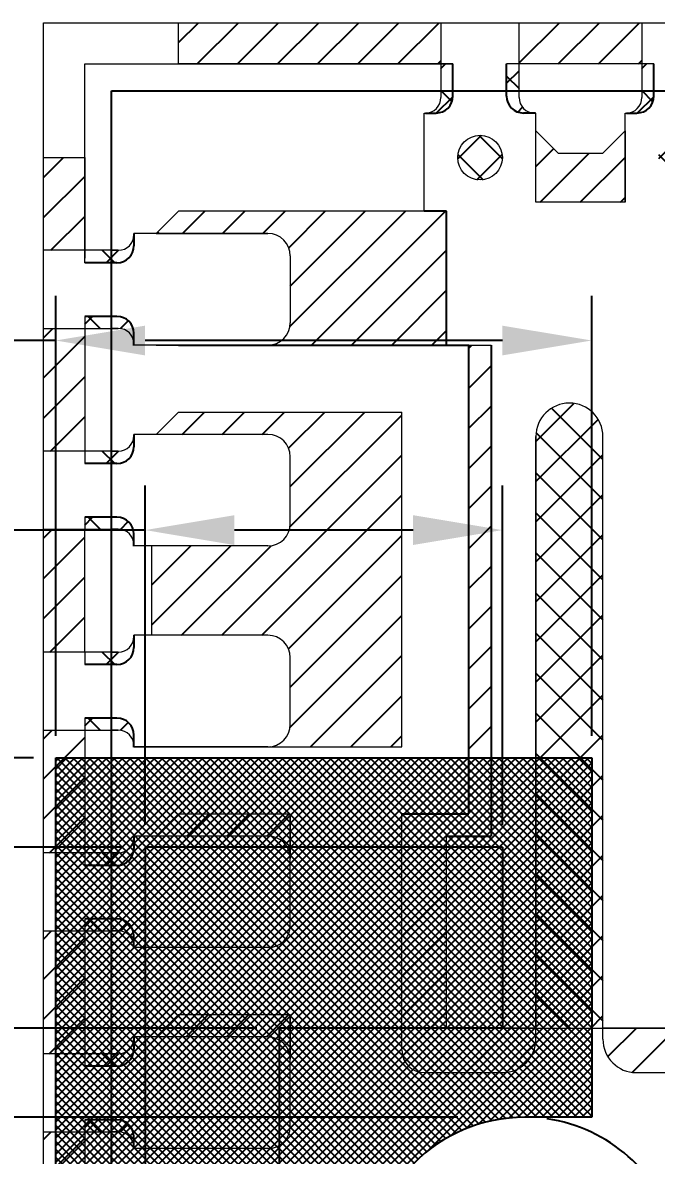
# Model space of a CAD drawing. Extents: x -4.2 to 13.4, y -4.2 to 26.3.
# Drawn here: x 10.183 to 10.892, y 15.311 to 16.58 of the extents above; entities that cross this region are included whole.
import ezdxf

# ---------------------------------------------------------------- set-up
doc = ezdxf.new("R2010")
doc.units = 0
doc.linetypes.add('SLD-Solid', pattern=[0])
doc.layers.add('AM_4', color=3, linetype='Continuous', lineweight=25)
doc.layers.add('LDF', color=7, linetype='SLD-Solid')
doc.layers.add('LF-LINE', color=1, linetype='Continuous')
doc.styles.get("Standard").update_dxf_attribs({"font": 'calibri.ttf'})
doc.dimstyles.new('副本 1 4', dxfattribs={"dimscale": 0.04, "dimtxt": 2.5, "dimasz": 2.5, "dimexe": 1.25, "dimexo": 0.625, "dimtad": 0, "dimdec": 3, "dimlfac": 2, "dimzin": 1, "dimtxsty": 'Standard', "dimcen": 2.5, "dimadec": 0, "dimazin": 0, "dimtfac": 1, "dimtdec": 3, "dimtmove": 0, "dimatfit": 3, "dimfxl": 1, "dimarcsym": 0})
doc.dimstyles.new('副本 1 4$0', dxfattribs={"dimscale": 0.04, "dimtxt": 2.5, "dimasz": 2.5, "dimexe": 1.25, "dimexo": 0.625, "dimtad": 0, "dimdec": 3, "dimlfac": 2, "dimzin": 1, "dimtxsty": 'Standard', "dimcen": 2.5, "dimadec": 0, "dimazin": 0, "dimtfac": 1, "dimtdec": 3, "dimtmove": 0, "dimatfit": 3, "dimfxl": 1, "dimarcsym": 0})

# ---------------------------------------------------------------- blocks, each defined once
blk = doc.blocks.new('A$C4FDA2A6F')
h = blk.add_hatch()
h.set_pattern_fill('ANSI31', color=256, scale=0.01)
h.set_pattern_definition([(45, (-2.857637, 0.01955), (-0.02245064, 0.02245064), [])])
h.paths.add_polyline_path([(-2.8455, 0.0685), (-2.8918, 0.0685), (-2.8918, -0.0353), (-2.8455, -0.0353)])
h.paths.add_polyline_path([(-2.8455, -0.1228), (-2.8918, -0.1228), (-2.8918, -0.2603), (-2.8455, -0.2603)])
h.paths.add_polyline_path([(-2.8455, -0.3478), (-2.8918, -0.3478), (-2.8918, -0.4853), (-2.8455, -0.4853)])
h.paths.add_polyline_path([(-2.8455, -0.5728), (-2.8918, -0.5728), (-2.8918, -0.7103), (-2.8455, -0.7103)])
h.paths.add_polyline_path([(-2.8455, -0.7978), (-2.8918, -0.7978), (-2.8918, -0.9353), (-2.8455, -0.9353)])
h.paths.add_polyline_path([(-2.8455, -1.0228), (-2.8918, -1.0228), (-2.8918, -1.1603), (-2.8455, -1.1603)])
h.paths.add_polyline_path([(-2.8455, -1.2478), (-2.8918, -1.2478), (-2.8918, -1.3853), (-2.8455, -1.3853)])
h.paths.add_polyline_path([(-2.8455, -1.4728), (-2.8918, -1.4728), (-2.8918, -1.6103), (-2.8455, -1.6103)])
h.paths.add_polyline_path([(-2.8455, -1.6978), (-2.8918, -1.6978), (-2.8918, -1.8353), (-2.8455, -1.8353)])
h.paths.add_polyline_path([(-2.8455, -1.9228), (-2.8918, -1.9228), (-2.8918, -2.0603), (-2.8455, -2.0603)])
h.paths.add_polyline_path([(-2.8455, -2.1478), (-2.8918, -2.1478), (-2.8918, -2.2815), (-2.8455, -2.2815)])
h.paths.add_polyline_path([(-2.4468, 0.2197), (-2.7405, 0.2197), (-2.7405, 0.1735), (-2.4468, 0.1735)])
h.paths.add_polyline_path([(-2.2218, 0.2197), (-2.3593, 0.2197), (-2.3593, 0.1735), (-2.2218, 0.1735)])
h.paths.add_polyline_path([(-1.9968, 0.2197), (-2.1343, 0.2197), (-2.1343, 0.1735), (-1.9968, 0.1735)])
h.paths.add_polyline_path([(-1.7718, 0.2197), (-1.9093, 0.2197), (-1.9093, 0.1735), (-1.7718, 0.1735)])
h.paths.add_polyline_path([(-1.5468, 0.2197), (-1.6843, 0.2197), (-1.6843, 0.1735), (-1.5468, 0.1735)])
h.paths.add_polyline_path([(-1.2343, 0.2197), (-1.4593, 0.2197), (-1.4593, 0.1735), (-1.2343, 0.1735)])
h.paths.add_polyline_path([(-1.0093, 0.2197), (-1.1468, 0.2197), (-1.1468, 0.1735), (-1.0093, 0.1735)])
h.paths.add_polyline_path([(-0.7843, 0.2197), (-0.9218, 0.2197), (-0.9218, 0.1735), (-0.7843, 0.1735)])
h.paths.add_polyline_path([(-0.5593, 0.2197), (-0.6968, 0.2197), (-0.6968, 0.1735), (-0.5593, 0.1735)])
h.paths.add_polyline_path([(-0.3343, 0.2197), (-0.4718, 0.2197), (-0.4718, 0.1735), (-0.3343, 0.1735)])
h.paths.add_polyline_path([(0.0845, 0.2197), (-0.2468, 0.2197), (-0.2468, 0.1735), (-0.0155, 0.1735), (-0.0155, 0.1435), (0.0845, 0.1435)])
h.paths.add_polyline_path([(-0.353, 0.0985), (-0.378, 0.0735), (-0.428, 0.0735), (-0.453, 0.0985), (-0.453, 0.0185), (-0.353, 0.0185)])
h.paths.add_polyline_path([(-0.578, 0.0985), (-0.603, 0.0735), (-0.653, 0.0735), (-0.678, 0.0985), (-0.678, 0.0185), (-0.578, 0.0185)])
h.paths.add_polyline_path([(-0.803, 0.0985), (-0.828, 0.0735), (-0.878, 0.0735), (-0.903, 0.0985), (-0.903, 0.0185), (-0.803, 0.0185)])
h.paths.add_polyline_path([(-1.028, 0.0985), (-1.053, 0.0735), (-1.103, 0.0735), (-1.128, 0.0985), (-1.128, 0.0185), (-1.028, 0.0185)])
h.paths.add_polyline_path([(-1.5655, 0.0985), (-1.5905, 0.0735), (-1.6405, 0.0735), (-1.6655, 0.0985), (-1.6655, 0.0185), (-1.5655, 0.0185)])
h.paths.add_polyline_path([(-1.7905, 0.0985), (-1.8155, 0.0735), (-1.8655, 0.0735), (-1.8905, 0.0985), (-1.8905, 0.0185), (-1.7905, 0.0185)])
h.paths.add_polyline_path([(-2.0155, 0.0985), (-2.0405, 0.0735), (-2.0905, 0.0735), (-2.1155, 0.0985), (-2.1155, 0.0185), (-2.0155, 0.0185)])
h.paths.add_polyline_path([(-2.2405, 0.0985), (-2.2655, 0.0735), (-2.3155, 0.0735), (-2.3405, 0.0985), (-2.3405, 0.0185), (-2.2405, 0.0185)])
edge = h.paths.add_edge_path()
edge.add_line((-1.4155, 0.0735), (-1.4405, 0.0735))
edge.add_line((-1.4405, 0.0735), (-1.4405, 0.0085))
edge.add_line((-1.4405, 0.0085), (-1.4655, 0.0085))
edge.add_line((-1.4655, 0.0085), (-1.4655, -0.9065))
edge.add_line((-1.4655, -0.9065), (-2.2655, -0.9065))
edge.add_line((-2.2655, -0.9065), (-2.2655, -0.919))
edge.add_arc((-2.228, -0.919), 0.0375, 180, 270)
edge.add_line((-2.228, -0.9565), (-1.4405, -0.9565))
edge.add_arc((-1.4405, -0.9315), 0.025, 270, 360)
edge.add_line((-1.4155, -0.9315), (-1.4155, 0.0735))
edge = h.paths.add_edge_path()
edge.add_line((-2.6155, -0.6665), (-2.7405, -0.6665))
edge.add_line((-2.7405, -0.6665), (-2.7655, -0.6915))
edge.add_line((-2.7655, -0.6915), (-2.6405, -0.6915))
edge.add_arc((-2.6405, -0.7165), 0.025, 0, 90, ccw=False)
edge.add_line((-2.6155, -0.7165), (-2.6155, -0.6665))
edge = h.paths.add_edge_path()
edge.add_line((-2.6155, -0.8915), (-2.7405, -0.8915))
edge.add_line((-2.7405, -0.8915), (-2.7655, -0.9165))
edge.add_line((-2.7655, -0.9165), (-2.6405, -0.9165))
edge.add_arc((-2.6405, -0.9415), 0.025, 0, 90, ccw=False)
edge.add_line((-2.6155, -0.9415), (-2.6155, -0.8915))
edge = h.paths.add_edge_path()
edge.add_line((-2.6155, -1.1165), (-2.7405, -1.1165))
edge.add_line((-2.7405, -1.1165), (-2.7655, -1.1415))
edge.add_line((-2.7655, -1.1415), (-2.6405, -1.1415))
edge.add_arc((-2.6405, -1.1665), 0.025, 0, 90, ccw=False)
edge.add_line((-2.6155, -1.1665), (-2.6155, -1.1165))
edge = h.paths.add_edge_path()
edge.add_line((-2.6155, -1.3415), (-2.7405, -1.3415))
edge.add_line((-2.7405, -1.3415), (-2.7655, -1.3665))
edge.add_line((-2.7655, -1.3665), (-2.6405, -1.3665))
edge.add_arc((-2.6405, -1.3915), 0.025, 0, 90, ccw=False)
edge.add_line((-2.6155, -1.3915), (-2.6155, -1.3415))
edge = h.paths.add_edge_path()
edge.add_line((-2.6155, -1.5665), (-2.7405, -1.5665))
edge.add_line((-2.7405, -1.5665), (-2.7655, -1.5915))
edge.add_line((-2.7655, -1.5915), (-2.6405, -1.5915))
edge.add_arc((-2.6405, -1.6165), 0.025, 0, 90, ccw=False)
edge.add_line((-2.6155, -1.6165), (-2.6155, -1.5665))
edge = h.paths.add_edge_path()
edge.add_line((-2.6155, -1.7915), (-2.7405, -1.7915))
edge.add_line((-2.7405, -1.7915), (-2.7655, -1.8165))
edge.add_line((-2.7655, -1.8165), (-2.6405, -1.8165))
edge.add_arc((-2.6405, -1.8415), 0.025, 0, 90, ccw=False)
edge.add_line((-2.6155, -1.8415), (-2.6155, -1.7915))
edge = h.paths.add_edge_path()
edge.add_line((-2.6155, -2.0165), (-2.7405, -2.0165))
edge.add_line((-2.7405, -2.0165), (-2.7655, -2.0415))
edge.add_line((-2.7655, -2.0415), (-2.6405, -2.0415))
edge.add_arc((-2.6405, -2.0665), 0.025, 0, 90, ccw=False)
edge.add_line((-2.6155, -2.0665), (-2.6155, -2.0165))
edge = h.paths.add_edge_path()
edge.add_arc((-2.6405, -2.1415), 0.025, -90, 0, ccw=False)
edge.add_line((-2.6405, -2.1665), (-2.7655, -2.1665))
edge.add_line((-2.7655, -2.1665), (-2.7405, -2.1915))
edge.add_line((-2.7405, -2.1915), (-2.6155, -2.1915))
edge.add_line((-2.6155, -2.1915), (-2.6155, -2.1415))
edge = h.paths.add_edge_path()
edge.add_arc((-2.4905, -2.1815), 0.025, 90, 180, ccw=False)
edge.add_line((-2.4905, -2.1565), (-2.5405, -2.1565))
edge.add_line((-2.5405, -2.1565), (-2.5405, -2.2815))
edge.add_line((-2.5405, -2.2815), (-2.5155, -2.3065))
edge.add_line((-2.5155, -2.3065), (-2.5155, -2.1815))
edge = h.paths.add_edge_path()
edge.add_line((-2.3655, -2.1565), (-2.4155, -2.1565))
edge.add_arc((-2.4155, -2.1815), 0.025, 0, 90, ccw=False)
edge.add_line((-2.3905, -2.1815), (-2.3905, -2.3065))
edge.add_line((-2.3905, -2.3065), (-2.3655, -2.2815))
edge.add_line((-2.3655, -2.2815), (-2.3655, -2.1565))
edge = h.paths.add_edge_path()
edge.add_arc((-2.0405, -2.1815), 0.025, 90, 180, ccw=False)
edge.add_line((-2.0405, -2.1565), (-2.0905, -2.1565))
edge.add_line((-2.0905, -2.1565), (-2.0905, -2.2815))
edge.add_line((-2.0905, -2.2815), (-2.0655, -2.3065))
edge.add_line((-2.0655, -2.3065), (-2.0655, -2.1815))
edge = h.paths.add_edge_path()
edge.add_line((-1.9155, -2.1565), (-1.9655, -2.1565))
edge.add_arc((-1.9655, -2.1815), 0.025, 0, 90, ccw=False)
edge.add_line((-1.9405, -2.1815), (-1.9405, -2.3065))
edge.add_line((-1.9405, -2.3065), (-1.9155, -2.2815))
edge.add_line((-1.9155, -2.2815), (-1.9155, -2.1565))
edge = h.paths.add_edge_path()
edge.add_line((-0.0155, -2.3565), (0.0845, -2.3565))
edge.add_line((0.0845, -2.3565), (0.0845, -2.2315))
edge.add_line((0.0845, -2.2315), (0.1345, -2.1815))
edge.add_line((0.1345, -2.1815), (-0.0155, -2.1815))
edge.add_line((-0.0155, -2.1815), (-0.0155, -0.0315))
edge.add_line((-0.0155, -0.0315), (0.1345, -0.0315))
edge.add_line((0.1345, -0.0315), (0.0845, 0.0185))
edge.add_line((0.0845, 0.0185), (0.0845, 0.1435))
edge.add_line((0.0845, 0.1435), (-0.0155, 0.1435))
edge.add_line((-0.0155, 0.1435), (-0.0155, 0.0185))
edge.add_line((-0.0155, 0.0185), (-0.103, 0.0185))
edge.add_arc((-0.103, -0.0315), 0.05, 90, 180)
edge.add_line((-0.153, -0.0315), (-0.153, -2.1815))
edge.add_arc((-0.103, -2.1815), 0.05, 180, 270)
edge.add_line((-0.103, -2.2315), (-0.0155, -2.2315))
edge.add_line((-0.0155, -2.2315), (-0.0155, -2.3565))
at = {"linetype": 'ByBlock', "ltscale": 10}
h = blk.add_hatch(dxfattribs=at)
h.set_pattern_fill('ANSI37', color=3, scale=0.01, style=0)
h.set_pattern_definition([(45, (-33.184734, -46.211243), (-0.02245064, 0.02245064), []), (135, (-33.184734, -46.211243), (-0.02245064, -0.02245064), [])])
h.paths.add_polyline_path([(-2.4333, 0.1735), (-2.4468, 0.1735), (-2.4468, 0.1435), (-2.4333, 0.1435)])
h.paths.add_polyline_path([(-2.4333, 0.1435), (-2.4468, 0.1435), (-2.4468, 0.136, -0.413571), (-2.4642, 0.1185), (-2.4523, 0.1185, 0.414214), (-2.4333, 0.1375)])
h.paths.add_polyline_path([(-2.3593, 0.1435), (-2.3733, 0.1435), (-2.3733, 0.1375, 0.414214), (-2.3543, 0.1185), (-2.3417, 0.1185, -0.414856), (-2.3593, 0.136)])
h.paths.add_polyline_path([(-2.3593, 0.1735), (-2.3733, 0.1735), (-2.3733, 0.1435), (-2.3593, 0.1435)])
h = blk.add_hatch(dxfattribs=at)
h.set_pattern_fill('ANSI37', color=3, scale=0.01, style=0)
h.set_pattern_definition([(45, (-32.959734, -46.211243), (-0.02245064, 0.02245064), []), (135, (-32.959734, -46.211243), (-0.02245064, -0.02245064), [])])
h.paths.add_polyline_path([(-2.2083, 0.1735), (-2.2218, 0.1735), (-2.2218, 0.1435), (-2.2083, 0.1435)])
h.paths.add_polyline_path([(-2.2083, 0.1435), (-2.2218, 0.1435), (-2.2218, 0.136, -0.413571), (-2.2392, 0.1185), (-2.2273, 0.1185, 0.414214), (-2.2083, 0.1375)])
h.paths.add_polyline_path([(-2.1343, 0.1435), (-2.1483, 0.1435), (-2.1483, 0.1375, 0.414214), (-2.1293, 0.1185), (-2.1167, 0.1185, -0.414856), (-2.1343, 0.136)])
h.paths.add_polyline_path([(-2.1343, 0.1735), (-2.1483, 0.1735), (-2.1483, 0.1435), (-2.1343, 0.1435)])
h = blk.add_hatch(dxfattribs=at)
h.set_pattern_fill('ANSI37', color=3, scale=0.01, style=0)
h.set_pattern_definition([(45, (-7.489858, -1.777753), (-0.02245064, 0.02245064), []), (135, (-7.489858, -1.777753), (-0.02245064, -0.02245064), [])])
h.paths.add_polyline_path([(-2.3405, -0.9065), (-2.2655, -0.9065), (-2.2655, -0.244, 0.414214), (-2.303, -0.2065, 0.414214), (-2.3405, -0.244)])
h.paths.add_polyline_path([(-2.378, 0.0685, 1), (-2.428, 0.0685, 1)])
h.paths.add_polyline_path([(-2.203, 0.0685, 1), (-2.153, 0.0685, 1)])
h.paths.add_polyline_path([(-1.978, 0.0685, 1), (-1.928, 0.0685, 1)])
h.paths.add_polyline_path([(-1.753, 0.0685, 1), (-1.703, 0.0685, 1)])
h.paths.add_polyline_path([(-1.528, 0.0685, 1), (-1.478, 0.0685, 1)])
h.paths.add_polyline_path([(-1.2155, 0.0685, 1), (-1.1655, 0.0685, 1)])
h.paths.add_polyline_path([(-0.9905, 0.0685, 1), (-0.9405, 0.0685, 1)])
h.paths.add_polyline_path([(-0.7155, 0.0685, 1), (-0.7655, 0.0685, 1)])
h.paths.add_polyline_path([(-0.4905, 0.0685, 1), (-0.5405, 0.0685, 1)])
h.paths.add_polyline_path([(-0.3155, 0.0685, 1), (-0.2655, 0.0685, 1)])
h.paths.add_polyline_path([(-0.8155, -2.2865, 1), (-0.7655, -2.2865, 1)])
h.paths.add_polyline_path([(-0.5405, -2.2865, 1), (-0.5905, -2.2865, 1)])
h.paths.add_polyline_path([(-0.3655, -2.2865, 1), (-0.3155, -2.2865, 1)])
h = blk.add_hatch()
h.set_pattern_fill('ANSI31', color=256, scale=0.01)
h.set_pattern_definition([(45, (-7.489858, -1.777753), (-0.02245064, 0.02245064), [])])
h.paths.add_polyline_path([(-2.4655, -0.9565), (-2.378, -0.9565, 0.414214), (-2.3405, -0.919), (-2.3405, -0.9065), (-2.4405, -0.9065), (-2.4405, -0.6915), (-2.3905, -0.6915), (-2.3905, -0.1415), (-2.4155, -0.1415), (-2.4155, -0.6665), (-2.4905, -0.6665), (-2.4905, -0.9315, 0.414214)])
h.paths.add_polyline_path([(-2.7705, -0.4665), (-2.6405, -0.4665, -0.414214), (-2.6155, -0.4915), (-2.6155, -0.5665, -0.414214), (-2.6405, -0.5915), (-2.4905, -0.5915), (-2.4905, -0.2165), (-2.7405, -0.2165), (-2.7655, -0.2415), (-2.6405, -0.2415, -0.414214), (-2.6155, -0.2665), (-2.6155, -0.3415, -0.414214), (-2.6405, -0.3665), (-2.7705, -0.3665)])
h.paths.add_polyline_path([(-2.6155, -0.1165, -0.414214), (-2.6405, -0.1415), (-2.4405, -0.1415), (-2.4405, 0.0085), (-2.4655, 0.0085), (-2.7405, 0.0085), (-2.7638, -0.0148), (-2.7621, -0.0165), (-2.6405, -0.0165, -0.414214), (-2.6155, -0.0415)])
h = blk.add_hatch(dxfattribs=at)
h.set_pattern_fill('ANSI37', color=3, scale=0.01, angle=180, style=0)
h.set_pattern_definition([(225, (-2.830144, -0.118638), (0.022451, -0.022451), []), (315, (-2.830144, -0.118638), (0.022451, 0.022451), [])])
h.paths.add_polyline_path([(-2.8455, -0.1228), (-2.8155, -0.1228), (-2.8155, -0.1093), (-2.8455, -0.1093)])
h.paths.add_polyline_path([(-2.8155, -0.1228), (-2.808, -0.1228, -0.413571), (-2.7905, -0.1402), (-2.7905, -0.1283, 0.414214), (-2.8095, -0.1093), (-2.8155, -0.1093)])
h.paths.add_polyline_path([(-2.8455, -0.0493), (-2.8155, -0.0493), (-2.8155, -0.0353), (-2.8455, -0.0353)])
h.paths.add_polyline_path([(-2.8155, -0.0493), (-2.8095, -0.0493, 0.414214), (-2.7905, -0.0303), (-2.7905, -0.0177, -0.414856), (-2.808, -0.0353), (-2.8155, -0.0353)])
h = blk.add_hatch(dxfattribs=at)
h.set_pattern_fill('ANSI37', color=3, scale=0.01, angle=180, style=0)
h.set_pattern_definition([(225, (-2.830144, -0.343638), (0.022451, -0.022451), []), (315, (-2.830144, -0.343638), (0.022451, 0.022451), [])])
h.paths.add_polyline_path([(-2.8455, -0.3478), (-2.8155, -0.3478), (-2.8155, -0.3343), (-2.8455, -0.3343)])
h.paths.add_polyline_path([(-2.8155, -0.3478), (-2.808, -0.3478, -0.413571), (-2.7905, -0.3652), (-2.7905, -0.3533, 0.414214), (-2.8095, -0.3343), (-2.8155, -0.3343)])
h.paths.add_polyline_path([(-2.8455, -0.2743), (-2.8155, -0.2743), (-2.8155, -0.2603), (-2.8455, -0.2603)])
h.paths.add_polyline_path([(-2.8155, -0.2743), (-2.8095, -0.2743, 0.414214), (-2.7905, -0.2553), (-2.7905, -0.2427, -0.414856), (-2.808, -0.2603), (-2.8155, -0.2603)])
h = blk.add_hatch(dxfattribs=at)
h.set_pattern_fill('ANSI37', color=3, scale=0.01, angle=180, style=0)
h.set_pattern_definition([(225, (-2.830144, -0.568638), (0.022451, -0.022451), []), (315, (-2.830144, -0.568638), (0.022451, 0.022451), [])])
h.paths.add_polyline_path([(-2.8455, -0.5728), (-2.8155, -0.5728), (-2.8155, -0.5593), (-2.8455, -0.5593)])
h.paths.add_polyline_path([(-2.8155, -0.5728), (-2.808, -0.5728, -0.413571), (-2.7905, -0.5902), (-2.7905, -0.5783, 0.414214), (-2.8095, -0.5593), (-2.8155, -0.5593)])
h.paths.add_polyline_path([(-2.8455, -0.4993), (-2.8155, -0.4993), (-2.8155, -0.4853), (-2.8455, -0.4853)])
h.paths.add_polyline_path([(-2.8155, -0.4993), (-2.8095, -0.4993, 0.414214), (-2.7905, -0.4803), (-2.7905, -0.4677, -0.414856), (-2.808, -0.4853), (-2.8155, -0.4853)])
h = blk.add_hatch(dxfattribs=at)
h.set_pattern_fill('ANSI37', color=3, scale=0.01, angle=180, style=0)
h.set_pattern_definition([(225, (-2.830144, -0.793638), (0.022451, -0.022451), []), (315, (-2.830144, -0.793638), (0.022451, 0.022451), [])])
h.paths.add_polyline_path([(-2.8455, -0.7978), (-2.8155, -0.7978), (-2.8155, -0.7843), (-2.8455, -0.7843)])
h.paths.add_polyline_path([(-2.8155, -0.7978), (-2.808, -0.7978, -0.413571), (-2.7905, -0.8152), (-2.7905, -0.8033, 0.414214), (-2.8095, -0.7843), (-2.8155, -0.7843)])
h.paths.add_polyline_path([(-2.8455, -0.7243), (-2.8155, -0.7243), (-2.8155, -0.7103), (-2.8455, -0.7103)])
h.paths.add_polyline_path([(-2.8155, -0.7243), (-2.8095, -0.7243, 0.414214), (-2.7905, -0.7053), (-2.7905, -0.6927, -0.414856), (-2.808, -0.7103), (-2.8155, -0.7103)])
h = blk.add_hatch(dxfattribs=at)
h.set_pattern_fill('ANSI37', color=3, scale=0.01, angle=180, style=0)
h.set_pattern_definition([(225, (-2.830144, -1.018638), (0.022451, -0.022451), []), (315, (-2.830144, -1.018638), (0.022451, 0.022451), [])])
h.paths.add_polyline_path([(-2.8455, -1.0228), (-2.8155, -1.0228), (-2.8155, -1.0093), (-2.8455, -1.0093)])
h.paths.add_polyline_path([(-2.8155, -1.0228), (-2.808, -1.0228, -0.413571), (-2.7905, -1.0402), (-2.7905, -1.0283, 0.414214), (-2.8095, -1.0093), (-2.8155, -1.0093)])
h.paths.add_polyline_path([(-2.8455, -0.9493), (-2.8155, -0.9493), (-2.8155, -0.9353), (-2.8455, -0.9353)])
h.paths.add_polyline_path([(-2.8155, -0.9493), (-2.8095, -0.9493, 0.414214), (-2.7905, -0.9303), (-2.7905, -0.9177, -0.414856), (-2.808, -0.9353), (-2.8155, -0.9353)])
at = {"color": 6, "linetype": 'SLD-Solid'}
for p, q in [((-2.8155, 0.1435), (0.1845, 0.1435)), ((-2.8155, -2.3565), (-2.8155, 0.1435)), ((-2.8155, 0.1435), (0.1845, 0.1435))]:
    blk.add_line(p, q, dxfattribs=at)
at = {"color": 7}
for p, q in [((-2.4405, 0.0085), (-2.4655, 0.0085)), ((-2.4405, -0.1415), (-2.4405, 0.0085)), ((-2.4155, -0.6665), (-2.4155, -0.1415)), ((-2.3905, -0.1415), (-2.3905, -0.6915)), ((-2.4905, -0.6665), (-2.4155, -0.6665)), ((-2.4405, -0.6915), (-2.3905, -0.6915))]:
    blk.add_line(p, q, dxfattribs=at)
blk.add_line((-2.7621, -0.0165), (-2.7638, -0.0148))
at = {"color": 7, "linetype": 'ByBlock'}
blk.add_line((-2.7405, -0.1415), (-2.4155, -0.1415), dxfattribs=at)
at = {"layer": 'AM_4', "color": 1, "linetype": 'ByBlock'}
blk.add_line((-2.3733, 0.1375), (-2.3733, 0.1735), dxfattribs=at)
at = {"layer": 'LDF', "linetype": 'SLD-Solid', "lineweight": 15}
for p, q in [((-2.8918, -2.4328), (-2.8918, 0.2197)), ((-2.8918, 0.2197), (0.2607, 0.2197)), ((-2.7405, 0.2197), (-2.4468, 0.2197)), ((-2.7405, 0.1735), (-2.7405, 0.2197)), ((-2.4468, 0.2197), (-2.4468, 0.1735)), ((-2.4468, 0.2197), (-2.4468, 0.1435)), ((-2.3593, 0.1435), (-2.3593, 0.2197)), ((-2.3593, 0.1735), (-2.3593, 0.2197)), ((-2.3593, 0.2197), (-2.2218, 0.2197)), ((-2.2218, 0.2197), (-2.2218, 0.1735)), ((-2.2218, 0.2197), (-2.2218, 0.1435)), ((-2.8455, 0.1735), (-2.7405, 0.1735)), ((-2.8455, 0.1735), (-2.4333, 0.1735)), ((-2.8455, 0.0685), (-2.8455, 0.1735)), ((-2.8455, -0.0493), (-2.8455, 0.1735)), ((-2.4333, 0.1735), (-2.7405, 0.1735)), ((-2.4468, 0.1735), (-2.4468, 0.1435)), ((-2.2083, 0.1735), (-2.3733, 0.1735)), ((-2.3593, 0.1435), (-2.3593, 0.1735)), ((-2.2218, 0.1735), (-2.2218, 0.1435)), ((-2.4468, 0.1435), (-2.4468, 0.136)), ((-2.4468, 0.1435), (-2.3593, 0.1435)), ((-2.3593, 0.136), (-2.3593, 0.1435)), ((-2.2218, 0.1435), (-2.1343, 0.1435)), ((-2.2218, 0.1435), (-2.2218, 0.136)), ((-2.4655, 0.1185), (-2.4643, 0.1185)), ((-2.3418, 0.1185), (-2.3405, 0.1185)), ((-2.3405, 0.0985), (-2.3405, 0.1185)), ((-2.3405, 0.0185), (-2.3405, 0.1185)), ((-2.2405, 0.1185), (-2.2393, 0.1185)), ((-2.2405, 0.0985), (-2.2405, 0.1185)), ((-2.2405, 0.0185), (-2.2405, 0.1185)), ((-2.3405, 0.0185), (-2.3405, 0.0985)), ((-2.3155, 0.0735), (-2.3405, 0.0985)), ((-2.2405, 0.0985), (-2.2655, 0.0735)), ((-2.2405, 0.0985), (-2.2405, 0.0185)), ((-2.8918, 0.0685), (-2.8455, 0.0685)), ((-2.8918, -0.0353), (-2.8918, 0.0685)), ((-2.8455, 0.0685), (-2.8455, -0.0442)), ((-2.3155, 0.0735), (-2.2655, 0.0735)), ((-2.2405, 0.0185), (-2.3405, 0.0185)), ((-2.7655, -0.0165), (-2.7405, 0.0085)), ((-2.7655, -0.0165), (-2.7905, -0.0165)), ((-2.7905, -0.0178), (-2.7905, -0.0165)), ((-2.6405, -0.0165), (-2.7905, -0.0165)), ((-2.7905, -0.0165), (-2.7905, -0.0178)), ((-2.7655, -0.0165), (-2.6405, -0.0165)), ((-2.8155, -0.0353), (-2.8918, -0.0353)), ((-2.8455, -0.0353), (-2.8918, -0.0353)), ((-2.8155, -0.0353), (-2.8455, -0.0353)), ((-2.8155, -0.0353), (-2.8455, -0.0353)), ((-2.808, -0.0353), (-2.8155, -0.0353)), ((-2.8155, -0.0353), (-2.808, -0.0353)), ((-2.6155, -0.0415), (-2.6155, -0.1165)), ((-2.8455, -0.1093), (-2.8455, -0.2743)), ((-2.8918, -0.1228), (-2.8455, -0.1228)), ((-2.8918, -0.1228), (-2.8155, -0.1228)), ((-2.8918, -0.2603), (-2.8918, -0.1228)), ((-2.8455, -0.1228), (-2.8155, -0.1228)), ((-2.8455, -0.1228), (-2.8155, -0.1228)), ((-2.8155, -0.1228), (-2.808, -0.1228)), ((-2.808, -0.1228), (-2.8155, -0.1228)), ((-2.7905, -0.1415), (-2.7905, -0.1403)), ((-2.7905, -0.1403), (-2.7905, -0.1415)), ((-2.7655, -0.1415), (-2.7905, -0.1415)), ((-2.6405, -0.1415), (-2.7905, -0.1415)), ((-2.7655, -0.1415), (-2.6405, -0.1415)), ((-2.7655, -0.2415), (-2.7405, -0.2165)), ((-2.7405, -0.2165), (-2.4905, -0.2165)), ((-2.4905, -0.5915), (-2.4905, -0.2165)), ((-2.6405, -0.2415), (-2.7905, -0.2415)), ((-2.7905, -0.2428), (-2.7905, -0.2415)), ((-2.7905, -0.2415), (-2.7905, -0.2428)), ((-2.3405, -0.919), (-2.3405, -0.244)), ((-2.3405, -0.244), (-2.3405, -0.9065)), ((-2.2655, -0.919), (-2.2655, -0.244)), ((-2.2655, -0.9065), (-2.2655, -0.244)), ((-2.8155, -0.2603), (-2.8918, -0.2603)), ((-2.8455, -0.2603), (-2.8918, -0.2603)), ((-2.8155, -0.2603), (-2.8455, -0.2603)), ((-2.8155, -0.2603), (-2.8455, -0.2603)), ((-2.808, -0.2603), (-2.8155, -0.2603)), ((-2.8155, -0.2603), (-2.808, -0.2603)), ((-2.6155, -0.3415), (-2.6155, -0.2665)), ((-2.8455, -0.3343), (-2.8455, -0.3478)), ((-2.8918, -0.3478), (-2.8155, -0.3478)), ((-2.8705, -0.3478), (-2.8155, -0.3478)), ((-2.8455, -0.3478), (-2.8155, -0.3478)), ((-2.8455, -0.4853), (-2.8455, -0.3478)), ((-2.8455, -0.3478), (-2.8155, -0.3478)), ((-2.8155, -0.3478), (-2.808, -0.3478)), ((-2.808, -0.3478), (-2.8155, -0.3478)), ((-2.7905, -0.3665), (-2.7905, -0.3653)), ((-2.7905, -0.3653), (-2.7905, -0.3665)), ((-2.7705, -0.3665), (-2.7905, -0.3665)), ((-2.6405, -0.3665), (-2.7905, -0.3665)), ((-2.7705, -0.4665), (-2.7705, -0.3665)), ((-2.6405, -0.3665), (-2.7705, -0.3665)), ((-2.7705, -0.4665), (-2.7905, -0.4665)), ((-2.7905, -0.4678), (-2.7905, -0.4665)), ((-2.6405, -0.4665), (-2.7905, -0.4665)), ((-2.7905, -0.4665), (-2.7905, -0.4678)), ((-2.6405, -0.4665), (-2.7705, -0.4665)), ((-2.8155, -0.4853), (-2.8918, -0.4853)), ((-2.8155, -0.4853), (-2.8918, -0.4853)), ((-2.8155, -0.4853), (-2.8455, -0.4853)), ((-2.8455, -0.4853), (-2.8455, -0.4993)), ((-2.8155, -0.4853), (-2.8455, -0.4853)), ((-2.808, -0.4853), (-2.8155, -0.4853)), ((-2.8155, -0.4853), (-2.808, -0.4853)), ((-2.6155, -0.5665), (-2.6155, -0.4915)), ((-2.8455, -0.5593), (-2.8455, -0.7103)), ((-2.8455, -0.5593), (-2.8455, -0.7243)), ((-2.8918, -0.5728), (-2.8455, -0.5728)), ((-2.8918, -0.5728), (-2.8155, -0.5728)), ((-2.8918, -0.7103), (-2.8918, -0.5728)), ((-2.8918, -0.5728), (-2.8455, -0.5728)), ((-2.8918, -0.5728), (-2.8155, -0.5728)), ((-2.8918, -0.7103), (-2.8918, -0.5728)), ((-2.8455, -0.5728), (-2.8155, -0.5728)), ((-2.8455, -0.5728), (-2.8155, -0.5728)), ((-2.8455, -0.5728), (-2.8155, -0.5728)), ((-2.8155, -0.5728), (-2.808, -0.5728)), ((-2.8155, -0.5728), (-2.808, -0.5728)), ((-2.808, -0.5728), (-2.8155, -0.5728)), ((-2.7905, -0.5915), (-2.7905, -0.5903)), ((-2.7905, -0.5915), (-2.7905, -0.5903)), ((-2.7905, -0.5903), (-2.7905, -0.5915)), ((-2.7905, -0.5915), (-2.5405, -0.5915)), ((-2.6405, -0.5915), (-2.7905, -0.5915)), ((-2.6405, -0.5915), (-2.7905, -0.5915)), ((-2.6405, -0.5915), (-2.4905, -0.5915)), ((-2.7655, -0.6915), (-2.7405, -0.6665)), ((-2.7655, -0.6915), (-2.7405, -0.6665)), ((-2.7405, -0.6665), (-2.6155, -0.6665)), ((-2.7405, -0.6665), (-2.6155, -0.6665)), ((-2.6155, -0.6665), (-2.6155, -0.7165)), ((-2.6155, -0.7915), (-2.6155, -0.6665)), ((-2.6155, -0.6665), (-2.6155, -0.7165)), ((-2.6155, -0.7915), (-2.6155, -0.6665)), ((-2.4905, -0.9315), (-2.4905, -0.6665)), ((-2.6405, -0.6915), (-2.7905, -0.6915)), ((-2.7655, -0.6915), (-2.7905, -0.6915)), ((-2.7905, -0.6928), (-2.7905, -0.6915)), ((-2.6405, -0.6915), (-2.7905, -0.6915)), ((-2.7655, -0.6915), (-2.7905, -0.6915)), ((-2.7905, -0.6928), (-2.7905, -0.6915)), ((-2.7905, -0.6915), (-2.7905, -0.6928)), ((-2.6405, -0.6915), (-2.7655, -0.6915)), ((-2.6405, -0.6915), (-2.7655, -0.6915)), ((-2.8155, -0.7103), (-2.8918, -0.7103)), ((-2.8455, -0.7103), (-2.8918, -0.7103)), ((-2.8155, -0.7103), (-2.8918, -0.7103)), ((-2.8455, -0.7103), (-2.8918, -0.7103)), ((-2.8155, -0.7103), (-2.8455, -0.7103)), ((-2.8155, -0.7103), (-2.8455, -0.7103)), ((-2.8155, -0.7103), (-2.8455, -0.7103)), ((-2.808, -0.7103), (-2.8155, -0.7103)), ((-2.808, -0.7103), (-2.8155, -0.7103)), ((-2.8155, -0.7103), (-2.808, -0.7103)), ((-2.6155, -0.7915), (-2.6155, -0.7165)), ((-2.6155, -0.7915), (-2.6155, -0.7165)), ((-2.8455, -0.7843), (-2.8455, -0.9493)), ((-2.8455, -0.7843), (-2.8455, -0.9493)), ((-2.8918, -0.7978), (-2.8455, -0.7978)), ((-2.8918, -0.7978), (-2.8155, -0.7978)), ((-2.8918, -0.9353), (-2.8918, -0.7978)), ((-2.8918, -0.7978), (-2.8455, -0.7978)), ((-2.8918, -0.7978), (-2.8155, -0.7978)), ((-2.8918, -0.9353), (-2.8918, -0.7978)), ((-2.8455, -0.7978), (-2.8155, -0.7978)), ((-2.8455, -0.7978), (-2.8155, -0.7978)), ((-2.8455, -0.7978), (-2.8155, -0.7978)), ((-2.8155, -0.7978), (-2.808, -0.7978)), ((-2.8155, -0.7978), (-2.808, -0.7978)), ((-2.808, -0.7978), (-2.8155, -0.7978)), ((-2.7905, -0.8165), (-2.7905, -0.8153)), ((-2.7905, -0.8165), (-2.7905, -0.8153)), ((-2.7905, -0.8153), (-2.7905, -0.8165)), ((-2.6405, -0.8165), (-2.7905, -0.8165)), ((-2.6405, -0.8165), (-2.7905, -0.8165)), ((-2.7655, -0.9165), (-2.7405, -0.8915)), ((-2.7655, -0.9165), (-2.7405, -0.8915)), ((-2.7405, -0.8915), (-2.6155, -0.8915)), ((-2.7405, -0.8915), (-2.6155, -0.8915)), ((-2.6155, -0.8915), (-2.6155, -0.9415)), ((-2.6155, -1.0165), (-2.6155, -0.8915)), ((-2.6155, -0.8915), (-2.6155, -0.9415)), ((-2.6155, -1.0165), (-2.6155, -0.8915)), ((-2.3405, -0.9065), (-2.4405, -0.9065)), ((-2.4405, -0.9065), (-1.4655, -0.9065)), ((-2.3405, -0.9065), (-2.2655, -0.9065)), ((-2.3405, -0.919), (-2.3405, -0.9065)), ((-1.4655, -0.9065), (-2.2655, -0.9065)), ((-2.2655, -0.919), (-2.2655, -0.9065)), ((-2.7655, -0.9165), (-2.7905, -0.9165)), ((-2.6405, -0.9165), (-2.7905, -0.9165)), ((-2.7905, -0.9178), (-2.7905, -0.9165)), ((-2.7655, -0.9165), (-2.7905, -0.9165)), ((-2.6405, -0.9165), (-2.7905, -0.9165)), ((-2.7905, -0.9178), (-2.7905, -0.9165)), ((-2.7905, -0.9165), (-2.7905, -0.9178)), ((-2.6405, -0.9165), (-2.7655, -0.9165)), ((-2.6405, -0.9165), (-2.7655, -0.9165)), ((-2.8155, -0.9353), (-2.8918, -0.9353)), ((-2.8455, -0.9353), (-2.8918, -0.9353)), ((-2.8155, -0.9353), (-2.8918, -0.9353)), ((-2.8455, -0.9353), (-2.8918, -0.9353)), ((-2.8155, -0.9353), (-2.8455, -0.9353)), ((-2.8155, -0.9353), (-2.8455, -0.9353)), ((-2.8155, -0.9353), (-2.8455, -0.9353)), ((-2.808, -0.9353), (-2.8155, -0.9353)), ((-2.808, -0.9353), (-2.8155, -0.9353)), ((-2.8155, -1.0228), (-2.8155, -0.9353)), ((-2.8155, -0.9353), (-2.808, -0.9353)), ((-2.6155, -1.0165), (-2.6155, -0.9415)), ((-2.6155, -1.0165), (-2.6155, -0.9415)), ((-2.4655, -0.9565), (-2.378, -0.9565)), ((-2.228, -0.9565), (-1.4405, -0.9565)), ((-2.8455, -1.0093), (-2.8455, -1.1743)), ((-2.8455, -1.0093), (-2.8455, -1.1743)), ((-2.8918, -1.0228), (-2.8455, -1.0228)), ((-2.8918, -1.0228), (-2.8155, -1.0228)), ((-2.8918, -1.1603), (-2.8918, -1.0228)), ((-2.8918, -1.0228), (-2.8455, -1.0228)), ((-2.8918, -1.0228), (-2.8155, -1.0228)), ((-2.8918, -1.1603), (-2.8918, -1.0228)), ((-2.8455, -1.0228), (-2.8155, -1.0228)), ((-2.8455, -1.0228), (-2.8155, -1.0228)), ((-2.8455, -1.0228), (-2.8155, -1.0228)), ((-2.8155, -1.0228), (-2.808, -1.0228)), ((-2.8155, -1.0228), (-2.808, -1.0228)), ((-2.808, -1.0228), (-2.8155, -1.0228)), ((-2.7905, -1.0415), (-2.7905, -1.0403)), ((-2.7905, -1.0415), (-2.7905, -1.0403)), ((-2.7905, -1.0403), (-2.7905, -1.0415)), ((-2.6405, -1.0415), (-2.7905, -1.0415)), ((-2.6405, -1.0415), (-2.7905, -1.0415))]:
    blk.add_line(p, q, dxfattribs=at)
at = {"layer": 'LDF', "color": 7, "linetype": 'SLD-Solid', "lineweight": 15}
for p, q in [((-2.4655, 0.0085), (-2.4655, 0.1185)), ((-2.4655, 0.0085), (-2.7405, 0.0085)), ((-2.4405, -0.1415), (-2.3905, -0.1415)), ((-2.4405, -0.9065), (-2.4405, -0.6915))]:
    blk.add_line(p, q, dxfattribs=at)
at = {"layer": 'LDF', "linetype": 'SLD-Solid', "lineweight": 15}
blk.add_circle((-2.403, 0.0685), 0.025, dxfattribs=at)
blk.add_circle((-2.403, 0.0685), 0.025, dxfattribs=at)
for centre, radius, start, end in [((-2.4643, 0.136), 0.0175, 270, 0), ((-2.3418, 0.136), 0.0175, 180, 270), ((-2.2393, 0.136), 0.0175, 270, 0), ((-2.2393, 0.136), 0.0175, 270, 0), ((-2.808, -0.0178), 0.0175, 270, 0), ((-2.808, -0.0178), 0.0175, 270, 0), ((-2.6405, -0.0415), 0.025, 0, 90), ((-2.6405, -0.0415), 0.025, 0, 90), ((-2.808, -0.1403), 0.0175, 0, 90), ((-2.808, -0.1403), 0.0175, 0, 90), ((-2.808, -0.1403), 0.0175, 0, 90), ((-2.6405, -0.1165), 0.025, 270, 0), ((-2.6405, -0.1165), 0.025, 270, 0), ((-2.303, -0.244), 0.0375, 90, 180), ((-2.303, -0.244), 0.0375, 90, 180), ((-2.303, -0.244), 0.0375, 0, 90), ((-2.303, -0.244), 0.0375, 0, 90), ((-2.808, -0.2428), 0.0175, 270, 0), ((-2.808, -0.2428), 0.0175, 270, 0), ((-2.6405, -0.2665), 0.025, 0, 90), ((-2.6405, -0.2665), 0.025, 0, 90), ((-2.6405, -0.3415), 0.025, 270, 0), ((-2.6405, -0.3415), 0.025, 270, 0), ((-2.808, -0.3653), 0.0175, 0, 90), ((-2.808, -0.3653), 0.0175, 0, 90), ((-2.808, -0.3653), 0.0175, 0, 90), ((-2.808, -0.4678), 0.0175, 270, 0), ((-2.808, -0.4678), 0.0175, 270, 0), ((-2.6405, -0.4915), 0.025, 0, 90), ((-2.6405, -0.4915), 0.025, 0, 90), ((-2.6405, -0.5665), 0.025, 270, 0), ((-2.6405, -0.5665), 0.025, 270, 0), ((-2.808, -0.5903), 0.0175, 0, 90), ((-2.808, -0.5903), 0.0175, 0, 90), ((-2.808, -0.5903), 0.0175, 0, 90), ((-2.808, -0.5903), 0.0175, 0, 90), ((-2.808, -0.5903), 0.0175, 0, 90), ((-2.808, -0.6928), 0.0175, 270, 0), ((-2.808, -0.6928), 0.0175, 270, 0), ((-2.808, -0.6928), 0.0175, 270, 0), ((-2.808, -0.6928), 0.0175, 270, 0), ((-2.6405, -0.7165), 0.025, 0, 90), ((-2.6405, -0.7165), 0.025, 0, 90), ((-2.6405, -0.7165), 0.025, 0, 90), ((-2.6405, -0.7165), 0.025, 0, 90), ((-2.808, -0.8153), 0.0175, 0, 90), ((-2.808, -0.8153), 0.0175, 0, 90), ((-2.808, -0.8153), 0.0175, 0, 90), ((-2.808, -0.8153), 0.0175, 0, 90), ((-2.808, -0.8153), 0.0175, 0, 90), ((-2.6405, -0.7915), 0.025, 270, 0), ((-2.6405, -0.7915), 0.025, 270, 0), ((-2.6405, -0.7915), 0.025, 270, 0), ((-2.6405, -0.7915), 0.025, 270, 0), ((-2.808, -0.9178), 0.0175, 270, 0), ((-2.808, -0.9178), 0.0175, 270, 0), ((-2.808, -0.9178), 0.0175, 270, 0), ((-2.808, -0.9178), 0.0175, 270, 0), ((-2.6405, -0.9415), 0.025, 0, 90), ((-2.6405, -0.9415), 0.025, 0, 90), ((-2.6405, -0.9415), 0.025, 0, 90), ((-2.6405, -0.9415), 0.025, 0, 90), ((-2.378, -0.919), 0.0375, 270, 0), ((-2.378, -0.919), 0.0375, 270, 0), ((-2.228, -0.919), 0.0375, 180, 270), ((-2.228, -0.919), 0.0375, 180, 270), ((-2.4655, -0.9315), 0.025, 180, 270), ((-2.808, -1.0403), 0.0175, 0, 90), ((-2.808, -1.0403), 0.0175, 0, 90), ((-2.808, -1.0403), 0.0175, 0, 90), ((-2.808, -1.0403), 0.0175, 0, 90), ((-2.808, -1.0403), 0.0175, 0, 90), ((-2.6405, -1.0165), 0.025, 270, 0), ((-2.6405, -1.0165), 0.025, 270, 0), ((-2.6405, -1.0165), 0.025, 270, 0), ((-2.6405, -1.0165), 0.025, 270, 0)]:
    blk.add_arc(centre, radius, start, end, dxfattribs=at)
at = {"layer": 'LF-LINE'}
for p, q in [((-2.4333, 0.1375), (-2.4333, 0.1735)), ((-2.2083, 0.1375), (-2.2083, 0.1735)), ((-2.4642, 0.1185), (-2.4523, 0.1185)), ((-2.3408, 0.1185), (-2.3543, 0.1185)), ((-2.2392, 0.1185), (-2.2273, 0.1185)), ((-2.7905, -0.0168), (-2.7905, -0.0303)), ((-2.8095, -0.0493), (-2.8455, -0.0493)), ((-2.8095, -0.1093), (-2.8455, -0.1093)), ((-2.7905, -0.1418), (-2.7905, -0.1283)), ((-2.7905, -0.2418), (-2.7905, -0.2553)), ((-2.8095, -0.2743), (-2.8455, -0.2743)), ((-2.8095, -0.3343), (-2.8455, -0.3343)), ((-2.7905, -0.3668), (-2.7905, -0.3533)), ((-2.7905, -0.4668), (-2.7905, -0.4803)), ((-2.8095, -0.4993), (-2.8455, -0.4993)), ((-2.8095, -0.5593), (-2.8455, -0.5593)), ((-2.7905, -0.5918), (-2.7905, -0.5783)), ((-2.7905, -0.6918), (-2.7905, -0.7053)), ((-2.8095, -0.7243), (-2.8455, -0.7243)), ((-2.8095, -0.7843), (-2.8455, -0.7843)), ((-2.7905, -0.8168), (-2.7905, -0.8033)), ((-2.7905, -0.9168), (-2.7905, -0.9303)), ((-2.8095, -0.9493), (-2.8455, -0.9493)), ((-2.8095, -1.0093), (-2.8455, -1.0093)), ((-2.7905, -1.0418), (-2.7905, -1.0283))]:
    blk.add_line(p, q, dxfattribs=at)
for centre, start, end in [((-2.4523, 0.1375), 270, 0), ((-2.3543, 0.1375), 180, 270), ((-2.2273, 0.1375), 270, 0), ((-2.8095, -0.0303), 270, 0), ((-2.8095, -0.1283), 0, 90), ((-2.8095, -0.2553), 270, 0), ((-2.8095, -0.3533), 0, 90), ((-2.8095, -0.4803), 270, 0), ((-2.8095, -0.5783), 0, 90), ((-2.8095, -0.7053), 270, 0), ((-2.8095, -0.8033), 0, 90), ((-2.8095, -0.9303), 270, 0), ((-2.8095, -1.0283), 0, 90)]:
    blk.add_arc(centre, 0.019, start, end, dxfattribs=at)
blk = doc.blocks.new('*D337')
at = {"layer": 'AM_4', "color": 0, "linetype": 'ByBlock', "lineweight": -2, "transparency": 16777216}
for p, q in [((638.1697, 1015.5469), (638.1697, 1015.6469)), ((638.4003, 1015.4469), (638.1197, 1015.4469)), ((638.1697, 1015.4469), (638.1697, 1015.2444)), ((638.5503, 1015.2444), (638.1197, 1015.2444)), ((638.1697, 1015.1444), (638.1697, 1015.0444))]:
    blk.add_line(p, q, dxfattribs=at)
at = {"layer": 'AM_4', "color": 0, "linetype": 'ByBlock', "transparency": 16777216}
for points in [[(638.1531, 1015.5469), (638.1864, 1015.5469), (638.1697, 1015.4469)], [(638.1531, 1015.1444), (638.1864, 1015.1444), (638.1697, 1015.2444)]]:
    blk.add_solid(points, dxfattribs=at)
at = {"layer": 'Defpoints', "color": 0, "linetype": 'ByBlock', "transparency": 16777216}
for p in [(638.4253, 1015.4469), (638.1697, 1015.2444), (638.5753, 1015.2444)]:
    blk.add_point(p, dxfattribs=at)
at = {"layer": 'AM_4', "color": 0, "linetype": 'ByBlock', "transparency": 16777216, "insert": (638.1697, 1014.7245), "char_height": 0.1, "attachment_point": 5, "rotation": 90}
blk.add_mtext('Min0,405', dxfattribs=at)
blk = doc.blocks.new('*D338')
at = {"layer": 'AM_4', "color": 0, "linetype": 'ByBlock', "lineweight": -2, "transparency": 16777216}
for p, q in [((638.4003, 1015.4469), (637.6297, 1015.4469)), ((637.6797, 1015.3469), (637.6797, 1014.9612)), ((637.6797, 1013.9319), (637.6797, 1014.3176)), ((638.4003, 1013.8319), (637.6297, 1013.8319))]:
    blk.add_line(p, q, dxfattribs=at)
at = {"layer": 'AM_4', "color": 0, "linetype": 'ByBlock', "transparency": 16777216}
for points in [[(637.663, 1015.3469), (637.6963, 1015.3469), (637.6797, 1015.4469)], [(637.663, 1013.9319), (637.6963, 1013.9319), (637.6797, 1013.8319)]]:
    blk.add_solid(points, dxfattribs=at)
at = {"layer": 'Defpoints', "color": 0, "linetype": 'ByBlock', "transparency": 16777216}
for p in [(638.4253, 1015.4469), (637.6797, 1013.8319), (638.4253, 1013.8319)]:
    blk.add_point(p, dxfattribs=at)
at = {"layer": 'AM_4', "color": 0, "linetype": 'ByBlock', "transparency": 16777216, "insert": (637.6797, 1014.6394), "char_height": 0.1, "attachment_point": 5, "rotation": 90}
blk.add_mtext('Min3,230', dxfattribs=at)
blk = doc.blocks.new('*D342')
at = {"layer": 'AM_4', "color": 0, "linetype": 'ByBlock', "lineweight": -2, "transparency": 16777216}
for p, q in [((638.3003, 1015.5469), (637.8804, 1015.5469)), ((637.9304, 1015.4469), (637.9304, 1015.2444)), ((638.7753, 1015.1444), (637.8804, 1015.1444)), ((637.9304, 1015.1444), (637.9304, 1015.0444))]:
    blk.add_line(p, q, dxfattribs=at)
at = {"layer": 'AM_4', "color": 0, "linetype": 'ByBlock', "transparency": 16777216}
for points in [[(637.9137, 1015.4469), (637.947, 1015.4469), (637.9304, 1015.5469)], [(637.9137, 1015.2444), (637.947, 1015.2444), (637.9304, 1015.1444)]]:
    blk.add_solid(points, dxfattribs=at)
at = {"layer": 'Defpoints', "color": 0, "linetype": 'ByBlock', "transparency": 16777216}
for p in [(638.3253, 1015.5469), (637.9304, 1015.1444), (638.8003, 1015.1444)]:
    blk.add_point(p, dxfattribs=at)
at = {"layer": 'AM_4', "color": 0, "linetype": 'ByBlock', "transparency": 16777216, "insert": (637.9304, 1014.7121), "char_height": 0.1, "attachment_point": 5, "rotation": 90}
blk.add_mtext('Max0,805', dxfattribs=at)
blk = doc.blocks.new('*D343')
at = {"layer": 'AM_4', "color": 0, "linetype": 'ByBlock', "lineweight": -2, "transparency": 16777216}
for p, q in [((638.3003, 1015.5469), (637.3627, 1015.5469)), ((637.4127, 1015.4469), (637.4127, 1014.9736)), ((637.4127, 1013.8319), (637.4127, 1014.3052)), ((638.3003, 1013.7319), (637.3627, 1013.7319))]:
    blk.add_line(p, q, dxfattribs=at)
at = {"layer": 'AM_4', "color": 0, "linetype": 'ByBlock', "transparency": 16777216}
for points in [[(637.396, 1015.4469), (637.4294, 1015.4469), (637.4127, 1015.5469)], [(637.396, 1013.8319), (637.4294, 1013.8319), (637.4127, 1013.7319)]]:
    blk.add_solid(points, dxfattribs=at)
at = {"layer": 'Defpoints', "color": 0, "linetype": 'ByBlock', "transparency": 16777216}
for p in [(638.3253, 1015.5469), (637.4127, 1013.7319), (638.3253, 1013.7319)]:
    blk.add_point(p, dxfattribs=at)
at = {"layer": 'AM_4', "color": 0, "linetype": 'ByBlock', "transparency": 16777216, "insert": (637.4127, 1014.6394), "char_height": 0.1, "attachment_point": 5, "rotation": 90}
blk.add_mtext('Max3,630', dxfattribs=at)
blk = doc.blocks.new('*D347')
at = {"layer": 'AM_4', "color": 0, "linetype": 'ByBlock', "lineweight": -2, "transparency": 16777216}
for p, q in [((638.4253, 1015.4719), (638.4253, 1015.8522)), ((638.8253, 1015.4719), (638.8253, 1015.8522)), ((638.4253, 1015.8022), (638.1429, 1015.8022)), ((638.7253, 1015.8022), (638.5253, 1015.8022))]:
    blk.add_line(p, q, dxfattribs=at)
at = {"layer": 'AM_4', "color": 0, "linetype": 'ByBlock', "transparency": 16777216}
for points in [[(638.5253, 1015.8189), (638.5253, 1015.7855), (638.4253, 1015.8022)], [(638.7253, 1015.8189), (638.7253, 1015.7855), (638.8253, 1015.8022)]]:
    blk.add_solid(points, dxfattribs=at)
at = {"layer": 'Defpoints', "color": 0, "linetype": 'ByBlock', "transparency": 16777216}
for p in [(638.8253, 1015.8022), (638.4253, 1015.4469), (638.8253, 1015.4469)]:
    blk.add_point(p, dxfattribs=at)
at = {"layer": 'AM_4', "color": 0, "linetype": 'ByBlock', "transparency": 16777216, "insert": (637.8248, 1015.8022), "char_height": 0.1, "attachment_point": 5}
blk.add_mtext('min0,800', dxfattribs=at)
blk = doc.blocks.new('*D348')
at = {"layer": 'AM_4', "color": 0, "linetype": 'ByBlock', "lineweight": -2, "transparency": 16777216}
for p, q in [((638.3253, 1015.5719), (638.3253, 1016.0646)), ((638.9253, 1015.5719), (638.9253, 1016.0646)), ((638.3253, 1016.0146), (638.1102, 1016.0146)), ((638.8253, 1016.0146), (638.4253, 1016.0146))]:
    blk.add_line(p, q, dxfattribs=at)
at = {"layer": 'AM_4', "color": 0, "linetype": 'ByBlock', "transparency": 16777216}
for points in [[(638.4253, 1016.0312), (638.4253, 1015.9979), (638.3253, 1016.0146)], [(638.8253, 1016.0312), (638.8253, 1015.9979), (638.9253, 1016.0146)]]:
    blk.add_solid(points, dxfattribs=at)
at = {"layer": 'Defpoints', "color": 0, "linetype": 'ByBlock', "transparency": 16777216}
for p in [(638.9253, 1016.0146), (638.3253, 1015.5469), (638.9253, 1015.5469)]:
    blk.add_point(p, dxfattribs=at)
at = {"layer": 'AM_4', "color": 0, "linetype": 'ByBlock', "transparency": 16777216, "insert": (637.7797, 1016.0146), "char_height": 0.1, "attachment_point": 5}
blk.add_mtext('max1,200', dxfattribs=at)
blk = doc.blocks.new('*D349')
at = {"layer": 'AM_4', "color": 0, "linetype": 'ByBlock', "lineweight": -2, "transparency": 16777216}
for p, q in [((638.8503, 1014.9694), (638.9935, 1014.8689)), ((639.1572, 1014.7539), (639.0753, 1014.8114))]:
    blk.add_line(p, q, dxfattribs=at)
blk.add_arc((638.8503, 1014.9694), 0.175, 308.5602, 81.8149, dxfattribs=at)
at = {"layer": 'AM_4', "color": 0, "linetype": 'ByBlock', "transparency": 16777216}
blk.add_solid([(639.0849, 1014.825), (639.0658, 1014.7978), (638.9935, 1014.8689)], dxfattribs=at)
at = {"layer": 'Defpoints', "color": 0, "linetype": 'ByBlock', "transparency": 16777216}
for p in [(638.8503, 1014.9694), (638.9935, 1014.8689)]:
    blk.add_point(p, dxfattribs=at)
at = {"layer": 'AM_4', "color": 0, "linetype": 'ByBlock', "transparency": 16777216, "insert": (639.3518, 1014.6173), "char_height": 0.1, "attachment_point": 5, "rotation": 324.9304}
blk.add_mtext('R0,350', dxfattribs=at)

msp = doc.modelspace()

# ---------------------------------------------------------------- hatches: boundary and pattern name
at = {"layer": 'AM_4', "linetype": 'ByBlock'}
h = msp.add_hatch(dxfattribs=at)
h.set_pattern_fill('ANSI37,_O', color=254, scale=0.002)
h.set_pattern_definition([(45, (592.2059465, 1086.713219), (-0.00449012806, 0.00449012806), []), (135, (592.2059465, 1086.713219), (-0.00449012806, -0.00449012806), [])])
edge = h.paths.add_edge_path(flags=16)
edge.add_line((10.72004, 15.65594), (10.72004, 15.45346))
edge.add_line((10.72004, 15.45346), (10.47004, 15.45346))
edge.add_line((10.47004, 15.45346), (10.47004, 14.19096))
edge.add_line((11.82004, 14.19096), (10.47004, 14.19096))
edge.add_line((11.82004, 14.19096), (11.82004, 14.04096))
edge.add_line((11.82004, 14.04096), (10.32004, 14.04096))
edge.add_line((10.32004, 15.65596), (10.32004, 14.04096))
edge.add_line((10.72004, 15.65596), (10.32004, 15.65596))
edge = h.paths.add_edge_path()
edge.add_arc((10.74504, 14.46596), 0.175, 180, 269.1992)
edge.add_arc((10.74742, 14.46831), 0.1774, 268.44093, 268.6591)
edge.add_line((10.74327, 14.29096), (11.92004, 14.29096))
edge.add_line((11.92004, 14.29096), (11.92004, 13.94096))
edge.add_line((11.92004, 13.94096), (10.22004, 13.94096))
edge.add_line((10.22004, 13.94096), (10.22004, 15.75596))
edge.add_line((10.22004, 15.75596), (10.82004, 15.75596))
edge.add_line((10.82004, 15.75596), (10.82004, 15.35346))
edge.add_line((10.82004, 15.35346), (10.75754, 15.35346))
edge.add_arc((10.74784, 15.17591), 0.17781, 86.87141, 96.10848)
edge.add_arc((10.74504, 15.17846), 0.175, 95.2872, 180)
edge.add_line((10.57004, 15.17846), (10.57004, 14.46596))
h = msp.add_hatch(dxfattribs=at)
h.set_pattern_fill('ANSI37,_O', color=6, scale=0.002)
h.set_pattern_definition([(45, (592.2059465, 1088.993765), (-0.00449012806, 0.00449012806), []), (135, (592.2059465, 1088.993765), (-0.00449012806, -0.00449012806), [])])
h.paths.add_polyline_path([(10.72004, 15.45346), (10.72004, 15.65594), (10.32004, 15.65596), (10.32004, 14.04096), (11.82004, 14.04096), (11.82004, 14.19096), (10.47004, 14.19096), (10.47004, 15.45346)])

# ---------------------------------------------------------------- linework, layer by layer
at = {"color": 254, "linetype": 'ByBlock'}
for p, q in [((10.22004, 13.94096), (10.22004, 15.75596)), ((10.22004, 15.75596), (10.82004, 15.75596)), ((10.82004, 15.75596), (10.82004, 15.35346)), ((10.82004, 15.35346), (10.74504, 15.35346))]:
    msp.add_line(p, q, dxfattribs=at)
at = {"color": 6, "linetype": 'ByBlock'}
for p, q in [((10.72004, 15.65596), (10.32004, 15.65596)), ((10.32004, 15.65596), (10.32004, 14.04096)), ((10.72004, 15.65594), (10.72004, 15.45346)), ((10.47004, 15.45346), (10.47004, 14.19096)), ((10.72004, 15.45346), (10.47004, 15.45346))]:
    msp.add_line(p, q, dxfattribs=at)
at = {"color": 254, "linetype": 'ByBlock'}
msp.add_arc((10.74504, 15.17846), 0.175, 90, 180, dxfattribs=at)

# ---------------------------------------------------------------- block references
at = {"color": 7, "linetype": 'ByBlock'}
msp.add_blockref('A$C4FDA2A6F', (13.09807, 16.35999), dxfattribs=at)

# ---------------------------------------------------------------- dimensions: what is measured, and where the dimension line sits
at = {"layer": 'AM_4', "color": 5, "linetype": 'ByBlock'}
for base, p1, p2, text, picture, middle in [((10.82004, 16.22362), (10.22004, 15.75596), (10.82004, 15.75596), 'max<>', '*D348', (9.67445, 16.22362)), ((10.72004, 16.01127), (10.32004, 15.65596), (10.72004, 15.65596), 'min<>', '*D347', (9.71955, 16.01127))]:
    dim = msp.add_linear_dim(base=base, p1=p1, p2=p2, text=text, dimstyle='副本 1 4$0', dxfattribs=at)
    dim.commit()
    dim.dimension.update_dxf_attribs({"geometry": picture, "text_midpoint": middle, "dimtype": 128, "insert": (-628.10523, -999.79094)})
for base, p1, p2, text, picture, middle in [((10.0645, 15.45346), (10.32004, 15.65596), (10.47004, 15.45346), 'Min<>', '*D337', (10.0645, 14.93354)), ((9.30747, 13.94096), (10.22004, 15.75596), (10.22004, 13.94096), 'Max<>', '*D343', (9.30747, 14.84846)), ((9.82512, 15.35346), (10.22004, 15.75596), (10.69504, 15.35346), 'Max<>', '*D342', (9.82512, 14.92115)), ((9.57442, 14.04096), (10.32004, 15.65596), (10.32004, 14.04096), 'Min<>', '*D338', (9.57442, 14.84846))]:
    dim = msp.add_linear_dim(base=base, p1=p1, p2=p2, angle=90, text=text, dimstyle='副本 1 4$0', dxfattribs=at)
    dim.commit()
    dim.dimension.update_dxf_attribs({"geometry": picture, "text_midpoint": middle, "insert": (-628.10523, -999.79094)})
dim = msp.add_radius_dim(center=(10.74504, 15.17846), mpoint=(10.88827, 15.07791), dimstyle='副本 1 4', dxfattribs=at)
dim.commit()
dim.dimension.update_dxf_attribs({"geometry": '*D349', "text_midpoint": (11.24656, 14.82638), "insert": (-628.10523, -999.79094)})

doc.saveas('drawing.dxf')
